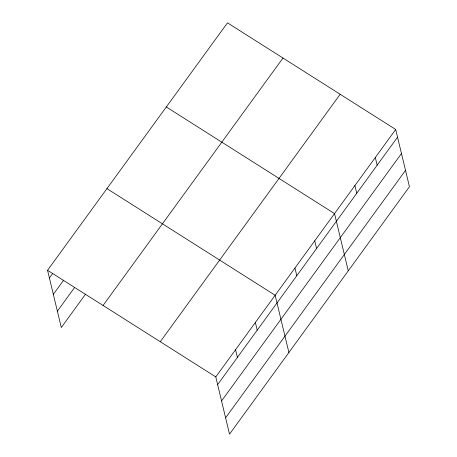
<?xml version="1.0" encoding="UTF-8"?>
<svg xmlns="http://www.w3.org/2000/svg" width="457" height="457" viewBox="0 0 457 457"><rect width="100%" height="100%" fill="white"/><g stroke="black" fill="none" stroke-linecap="round" stroke-linejoin="round"><path stroke-width="0.69" d="M47.557 270.287L227.477 22.85L395.699 129.474L409.443 186.713L229.523 434.15L215.784 376.905L47.557 270.287L61.301 327.526L85.625 294.074M49.407 277.987L52.704 273.446M53.332 294.337L63.637 280.158M57.376 311.177L74.691 287.362M103.071 305.47L282.992 58.033M160.27 341.722L340.185 94.285M215.784 376.905L395.699 129.474M217.629 384.605L397.55 137.174M221.554 400.955L401.474 153.523M225.598 417.801L405.519 170.364M166.302 106.978L334.53 213.602L348.268 270.841M106.932 188.632L275.154 295.251L288.898 352.496M375.311 157.516L377.156 165.217M354.918 185.559L356.768 193.26M314.736 240.816L316.587 248.517M294.948 268.036L296.793 275.737M255.366 322.471L257.211 330.171M235.572 349.691L237.423 357.391"/></g></svg>
